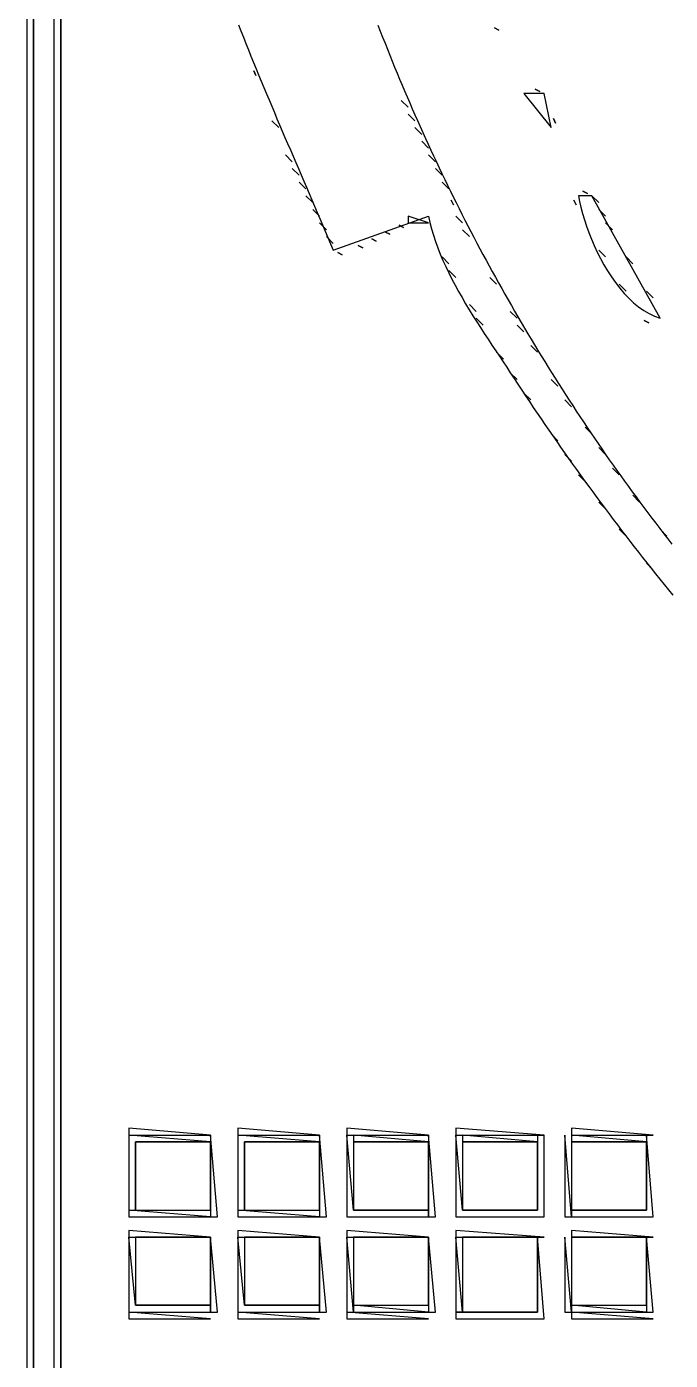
# Model space of a CAD drawing. Extents: x 0 to 1288, y 0 to 860.
# Drawn here: x 0 to 94.5, y 195.9 to 391.8 of the extents above; entities that cross this region are included whole.
import ezdxf

# ---------------------------------------------------------------- set-up
doc = ezdxf.new("R2010")
doc.units = 0
for name, color, linetype in [('C19', 19, 'CONTINUOUS'), ('C250', 250, 'CONTINUOUS'), ('C251', 251, 'CONTINUOUS'), ('C252', 252, 'CONTINUOUS'), ('C253', 253, 'CONTINUOUS'), ('C254', 254, 'CONTINUOUS'), ('C27', 27, 'CONTINUOUS'), ('C29', 29, 'CONTINUOUS'), ('C7', 7, 'CONTINUOUS')]:
    doc.layers.add(name, color=color, linetype=linetype)

msp = doc.modelspace()

# ---------------------------------------------------------------- linework, layer by layer
at = {"layer": 'C19'}
for points in [[(0, 859), (0, 1), (1, 1), (1, 610), (1, 786), (1, 836), (0, 859)], [(31.1004, 392.128), (31.4607, 391.2006), (31.8239, 390.2744), (32.1898, 389.3495), (32.5583, 388.4257), (32.9294, 387.503), (33.3028, 386.5813), (33.6784, 385.6605), (34.0562, 384.7406), (34.4359, 383.8214), (34.8176, 382.9028), (35.201, 381.9849), (35.5861, 381.0674), (35.9726, 380.1505), (36.3606, 379.2338), (36.7498, 378.3175), (37.1402, 377.4013), (37.5316, 376.4853), (37.9239, 375.5693), (38.317, 374.6533), (38.7107, 373.7372), (39.105, 372.8209), (39.4997, 371.9043), (39.8946, 370.9874), (40.2898, 370.0701), (40.685, 369.1522), (41.0801, 368.2338), (41.475, 367.3147), (41.8696, 366.3948), (42.2637, 365.4741), (42.6573, 364.5526), (43.0502, 363.63), (43.4422, 362.7065), (43.8334, 361.7817), (44.2234, 360.8558), (44.6123, 359.9286), (45, 359), (59, 364), (59.1987, 363.0697), (59.4349, 362.1394), (59.7065, 361.2095), (60.0114, 360.2805), (60.3476, 359.3528), (60.7131, 358.427), (61.1057, 357.5034), (61.5235, 356.5826), (61.9643, 355.6649), (62.4262, 354.7509), (62.907, 353.8411), (63.4047, 352.9357), (63.9174, 352.0355), (64.4428, 351.1407), (64.979, 350.2519), (65.5239, 349.3695), (66.0754, 348.494), (66.6315, 347.6258), (67.1902, 346.7654), (67.7494, 345.9133), (68.307, 345.0699), (68.8611, 344.2357), (69.4094, 343.4111), (69.95, 342.5967), (70.4809, 341.7928), (71, 341), (71.558, 340.1452), (72.1177, 339.2927), (72.6793, 338.4425), (73.2426, 337.5944), (73.8078, 336.7485), (74.3747, 335.9048), (74.9436, 335.0632), (75.5142, 334.2237), (76.0868, 333.3862), (76.6612, 332.5509), (77.2375, 331.7175), (77.8158, 330.8862), (78.396, 330.0569), (78.9782, 329.2295), (79.5623, 328.404), (80.1485, 327.5805), (80.7366, 326.7588), (81.3268, 325.939), (81.919, 325.121), (82.5133, 324.3049), (83.1096, 323.4905), (83.708, 322.6779), (84.3086, 321.8671), (84.9113, 321.0579), (85.5161, 320.2505), (86.1231, 319.4447), (86.7322, 318.6405), (87.3436, 317.838), (87.9572, 317.0371), (88.573, 316.2377), (89.191, 315.4399), (89.8113, 314.6436), (90.4339, 313.8488), (91.0588, 313.0555), (91.686, 312.2636), (92.3155, 311.4732), (92.9473, 310.6841), (93.5816, 309.8965), (94.2182, 309.1102), (94.8572, 308.3252)], [(16, 228), (16, 218), (27, 218), (27, 228), (16, 228)], [(32, 228), (32, 218), (43, 218), (43, 228), (32, 228)], [(48, 228), (48, 218), (59, 218), (59, 228), (48, 228)], [(64, 228), (64, 218), (75, 218), (75, 228), (64, 228)], [(80, 228), (80, 218), (91, 218), (91, 228), (80, 228)], [(15, 214), (15, 203), (27, 203), (27, 204), (16, 204), (15, 214)], [(31, 214), (31, 203), (43, 203), (43, 204), (32, 204), (31, 214)], [(47, 214), (47, 203), (48, 203), (47, 214)], [(63, 214), (63, 203), (64, 203), (63, 214)], [(79, 214), (79, 203), (80, 203), (79, 214)]]:
    msp.add_lwpolyline(points, dxfattribs=at)
at = {"layer": 'C250'}
for points in [[(1, 859), (1, 2), (1287, 2), (1287, 859), (1, 859)], [(66, 349), (67, 348), (66, 349)], [(27, 229), (27, 217), (28, 217), (27, 229)], [(47, 229), (47, 217), (59, 217), (59, 218), (48, 218), (47, 229)], [(63, 229), (63, 217), (76, 217), (76, 229), (75, 229), (75, 218), (64, 218), (63, 229)], [(79, 229), (79, 217), (80, 217), (79, 229)], [(43, 214), (43, 203), (44, 203), (43, 214)]]:
    msp.add_lwpolyline(points, dxfattribs=at)
at = {"layer": 'C251'}
for points in [[(33.333332, 385.333344), (33.666668, 384.666656), (33.333332, 385.333344)], [(59, 373), (60, 372), (59, 373)], [(41, 367), (42, 366), (41, 367)], [(83, 367), (84, 366), (83, 367)], [(43, 363), (44, 362), (43, 363)], [(54.666668, 362.666656), (55.333332, 362.333344), (54.666668, 362.666656)], [(56, 364), (56, 363), (59, 363), (56, 364)], [(50.666668, 360.666656), (51.333332, 360.333344), (50.666668, 360.666656)], [(52.666668, 361.666656), (53.333332, 361.333344), (52.666668, 361.666656)], [(64, 362), (65, 361), (64, 362)], [(45.666668, 358.666656), (46.333332, 358.333344), (45.666668, 358.666656)], [(48.666668, 359.666656), (49.333332, 359.333344), (48.666668, 359.666656)], [(88, 358), (89, 357), (88, 358)], [(62, 356), (63, 355), (62, 356)], [(68, 355), (69, 354), (68, 355)], [(87, 354), (88, 353), (87, 354)], [(91, 353), (92, 352), (91, 353)], [(72, 348), (73, 347), (72, 348)], [(69, 344), (70, 343), (69, 344)], [(79, 337), (80, 336), (79, 337)], [(82, 333), (83, 332), (82, 333)], [(81, 326), (82, 325), (81, 326)], [(43, 229), (43, 217), (44, 217), (43, 229)], [(59, 229), (59, 217), (60, 217), (59, 229)], [(80, 229), (80, 228), (91, 228), (80, 229)], [(15, 218), (15, 217), (27, 217), (15, 218)], [(31, 218), (31, 217), (43, 217), (31, 218)], [(59, 214), (59, 203), (60, 203), (59, 214)], [(80, 214), (80, 204), (91, 204), (91, 214), (80, 214)]]:
    msp.add_lwpolyline(points, dxfattribs=at)
at = {"layer": 'C252'}
for points in [[(74.666664, 382.666656), (75.333336, 382.333344), (74.666664, 382.666656)], [(55, 381), (56, 380), (55, 381)], [(73, 382), (77, 377), (76, 382), (73, 382)], [(77.333336, 378.333344), (77.666664, 377.666656), (77.333336, 378.333344)], [(36, 378), (37, 377), (36, 378)], [(57, 377), (58, 376), (57, 377)], [(58, 375), (59, 374), (58, 375)], [(38, 373), (39, 372), (38, 373)], [(39, 371), (40, 370), (39, 371)], [(60, 371), (61, 370), (60, 371)], [(40, 369), (41, 368), (40, 369)], [(61, 369), (62, 368), (61, 369)], [(81, 367), (81.166, 366.1656), (81.3694, 365.2971), (81.6093, 364.3999), (81.8852, 363.4796), (82.1963, 362.5419), (82.5418, 361.5922), (82.9211, 360.636), (83.3335, 359.679), (83.7782, 358.7268), (84.2545, 357.7848), (84.7617, 356.8586), (85.2991, 355.9537), (85.866, 355.0758), (86.4617, 354.2304), (87.0855, 353.423), (87.7365, 352.6592), (88.4143, 351.9446), (89.1179, 351.2846), (89.8467, 350.685), (90.6001, 350.1511), (91.3772, 349.6886), (92.1774, 349.303), (93, 349), (83, 367), (81, 367)], [(81.666664, 367.666656), (82.333336, 367.333344), (81.666664, 367.666656)], [(42, 365), (43, 364), (42, 365)], [(62.333332, 366.333344), (62.666668, 365.666656), (62.333332, 366.333344)], [(84, 365), (85, 364), (84, 365)], [(63, 364), (64, 363), (63, 364)], [(85, 363), (86, 362), (85, 363)], [(44, 361), (45, 360), (44, 361)], [(84, 359), (85, 358), (84, 359)], [(61, 358), (62, 357), (61, 358)], [(65, 351), (66, 350), (65, 351)], [(71, 350), (72, 349), (71, 350)], [(90.666664, 348.666656), (91.333336, 348.333344), (90.666664, 348.666656)], [(71, 341), (72, 340), (71, 341)], [(77, 340), (78, 339), (77, 340)], [(73, 338), (74, 337), (73, 338)], [(77, 332), (78, 331), (77, 332)], [(84, 330), (85, 329), (84, 330)], [(79, 329), (80, 328), (79, 329)], [(86, 327), (87, 326), (86, 327)], [(84, 322), (85, 321), (84, 322)], [(89, 323), (90, 322), (89, 323)], [(87, 318), (88, 317), (87, 318)], [(93, 318), (94, 317), (93, 318)], [(91, 313), (92, 312), (91, 313)], [(48, 229), (48, 228), (59, 228), (48, 229)], [(64, 229), (64, 228), (75, 228), (64, 229)], [(91, 229), (91, 218), (80, 218), (80, 217), (92, 217), (91, 229)], [(48, 214), (48, 204), (59, 204), (59, 214), (48, 214)], [(75, 214), (75, 203), (63, 203), (63, 202), (76, 202), (75, 214)], [(64, 214), (64, 203), (75, 203), (75, 214), (64, 214)], [(91, 214), (91, 203), (92, 203), (91, 214)], [(15, 203), (15, 202), (27, 202), (15, 203)], [(31, 203), (31, 202), (43, 202), (31, 203)], [(47, 203), (47, 202), (59, 202), (47, 203)], [(80, 203), (80, 202), (92, 202), (80, 203)]]:
    msp.add_lwpolyline(points, dxfattribs=at)
at = {"layer": 'C253'}
for points in [[(68.666664, 391.666656), (69.333336, 391.333344), (68.666664, 391.666656)], [(56, 379), (57, 378), (56, 379)], [(74, 345), (75, 344), (74, 345)], [(15, 229), (15, 218), (16, 218), (16, 228), (27, 228), (15, 229)], [(31, 229), (31, 218), (32, 218), (32, 228), (43, 228), (31, 229)], [(15, 215), (15, 214), (27, 214), (15, 215)], [(16, 214), (16, 204), (27, 204), (27, 214), (16, 214)], [(31, 215), (31, 214), (43, 214), (31, 215)], [(32, 214), (32, 204), (43, 204), (43, 214), (32, 214)], [(47, 215), (47, 214), (59, 214), (47, 215)], [(63, 215), (63, 214), (76, 214), (63, 215)], [(80, 215), (80, 214), (92, 214), (80, 215)]]:
    msp.add_lwpolyline(points, dxfattribs=at)
at = {"layer": 'C254'}
for points in [[(5, 855), (5, 6), (1283, 6), (1283, 855), (5, 855)], [(15, 230), (15, 229), (27, 229), (15, 230)], [(31, 230), (31, 229), (43, 229), (31, 230)], [(47, 230), (47, 229), (59, 229), (47, 230)], [(63, 230), (63, 229), (76, 229), (63, 230)], [(80, 230), (80, 229), (92, 229), (80, 230)]]:
    msp.add_lwpolyline(points, dxfattribs=at)
at = {"layer": 'C27'}
for points in [[(27, 214), (27, 203), (28, 203), (27, 214)], [(48, 204), (48, 203), (59, 203), (48, 204)], [(80, 204), (80, 203), (91, 203), (80, 204)]]:
    msp.add_lwpolyline(points, dxfattribs=at)
at = {"layer": 'C29'}
msp.add_lwpolyline([(80.333336, 366.333344), (80.666664, 365.666656), (80.333336, 366.333344)], dxfattribs=at)
at = {"layer": 'C7'}
for points in [[(4, 855), (4, 5), (1284, 5), (1284, 6), (5, 6), (5, 608), (5, 782), (5, 832), (4, 855)], [(51.577, 392.0662), (51.9182, 391.1808), (52.2622, 390.2965), (52.6092, 389.4133), (52.959, 388.531), (53.3117, 387.6499), (53.6673, 386.7697), (54.0257, 385.8907), (54.387, 385.0127), (54.7512, 384.1358), (55.1183, 383.26), (55.4882, 382.3853), (55.861, 381.5117), (56.2366, 380.6392), (56.6151, 379.7678), (56.9965, 378.8975), (57.3807, 378.0284), (57.7677, 377.1604), (58.1576, 376.2936), (58.5503, 375.4279), (58.9459, 374.5633), (59.3443, 373.6999), (59.7456, 372.8377), (60.1497, 371.9767), (60.5566, 371.1169), (60.9663, 370.2583), (61.3788, 369.4008), (61.7942, 368.5446), (62.2124, 367.6896), (62.6334, 366.8358), (63.0572, 365.9832), (63.4839, 365.1319), (63.9133, 364.2818), (64.3455, 363.433), (64.7806, 362.5855), (65.2184, 361.7392), (65.6591, 360.8941), (66.1025, 360.0504), (66.5487, 359.2079), (66.9977, 358.3668), (67.4495, 357.5269), (67.9041, 356.6884), (68.3614, 355.8511), (68.8215, 355.0152), (69.2844, 354.1806), (69.7501, 353.3474), (70.2185, 352.5155), (70.6898, 351.685), (71.1637, 350.8558), (71.6404, 350.028), (72.1199, 349.2015), (72.6022, 348.3764), (73.0872, 347.5528), (73.5749, 346.7305), (74.0654, 345.9096), (74.5586, 345.0901), (75.0546, 344.2721), (75.5533, 343.4554), (76.0547, 342.6402), (76.5589, 341.8265), (77.0658, 341.0142), (77.5755, 340.2033), (78.0878, 339.3939), (78.6029, 338.586), (79.1207, 337.7795), (79.6412, 336.9745), (80.1644, 336.171), (80.6904, 335.369), (81.219, 334.5685), (81.7504, 333.7695), (82.2844, 332.9721), (82.8212, 332.1761), (83.3606, 331.3817), (83.9028, 330.5888), (84.4476, 329.7975), (84.9952, 329.0077), (85.5454, 328.2195), (86.0983, 327.4328), (86.6538, 326.6477), (87.2121, 325.8642), (87.773, 325.0823), (88.3366, 324.302), (88.9029, 323.5233), (89.4718, 322.7462), (90.0434, 321.9707), (90.6177, 321.1968), (91.1946, 320.4246), (91.7742, 319.654), (92.3564, 318.885), (92.9413, 318.1177), (93.5288, 317.3521), (94.119, 316.5881), (94.7118, 315.8258)]]:
    msp.add_lwpolyline(points, dxfattribs=at)

doc.saveas('drawing.dxf')
